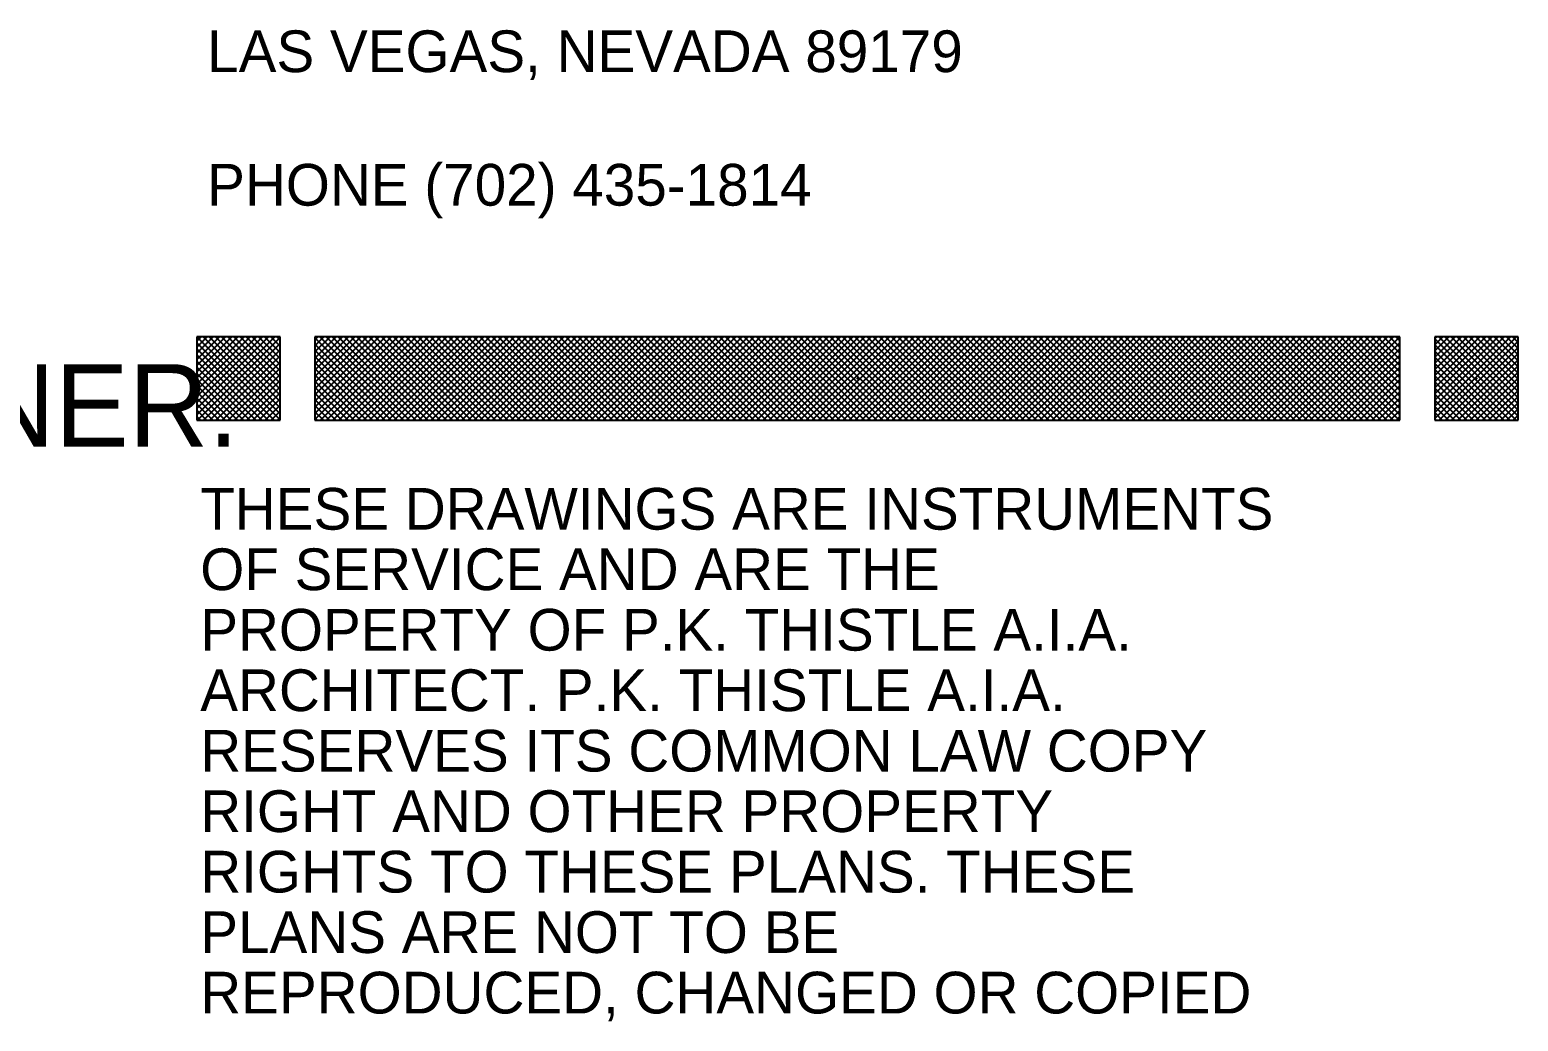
# Model space of a CAD drawing. Extents: x -92740 to -63661, y -15771 to -4391.
# Drawn here: x -82788.8 to -82644.3, y -6009.5 to -5913.3 of the extents above; entities that cross this region are included whole.
import ezdxf
from ezdxf.enums import TextEntityAlignment as Align

# ---------------------------------------------------------------- set-up
doc = ezdxf.new("R2010")
doc.units = 0
doc.header["$MEASUREMENT"] = 0
doc.layers.add('B1NOTES', color=2, linetype='Continuous')
doc.layers.add('ROOMNAME', color=1, linetype='Continuous')
doc.styles.add('DCADTXTSTYLE1', font='AVG_TP')

msp = doc.modelspace()

# ---------------------------------------------------------------- linework, layer by layer
at = {"layer": 'ROOMNAME', "color": 3, "linetype": 'Continuous', "ltscale": 0.379687}
for p, q in [((-82764.45, -5943.07), (-82772.55, -5943.07)), ((-82772.55, -5943.07), (-82772.55, -5951.17)), ((-82772.55, -5943.49), (-82772.13, -5943.07)), ((-82772.55, -5944.09), (-82771.54, -5943.07)), ((-82772.55, -5944.68), (-82770.94, -5943.07)), ((-82772.55, -5945.28), (-82770.34, -5943.07)), ((-82772.55, -5945.88), (-82769.75, -5943.07)), ((-82772.55, -5946.47), (-82769.15, -5943.07)), ((-82772.55, -5947.07), (-82768.55, -5943.07)), ((-82772.55, -5947.67), (-82767.96, -5943.07)), ((-82772.55, -5948.26), (-82767.36, -5943.07)), ((-82772.55, -5948.86), (-82766.76, -5943.07)), ((-82772.55, -5949.46), (-82766.17, -5943.07)), ((-82772.55, -5950.05), (-82765.57, -5943.07)), ((-82772.55, -5950.65), (-82764.97, -5943.07)), ((-82772.55, -5943.65), (-82765.02, -5951.17)), ((-82772.55, -5944.24), (-82765.62, -5951.17)), ((-82772.53, -5943.07), (-82764.45, -5951.15)), ((-82772.48, -5951.17), (-82764.45, -5943.15)), ((-82771.93, -5943.07), (-82764.45, -5950.55)), ((-82771.88, -5951.17), (-82764.45, -5943.74)), ((-82771.33, -5943.07), (-82764.45, -5949.96)), ((-82770.74, -5943.07), (-82764.45, -5949.36)), ((-82770.14, -5943.07), (-82764.45, -5948.76)), ((-82769.54, -5943.07), (-82764.45, -5948.17)), ((-82768.95, -5943.07), (-82764.45, -5947.57)), ((-82768.35, -5943.07), (-82764.45, -5946.97)), ((-82767.75, -5943.07), (-82764.45, -5946.38)), ((-82767.16, -5943.07), (-82764.45, -5945.78)), ((-82766.56, -5943.07), (-82764.45, -5945.18)), ((-82765.96, -5943.07), (-82764.45, -5944.59)), ((-82765.37, -5943.07), (-82764.45, -5943.99)), ((-82764.77, -5943.07), (-82764.45, -5943.39)), ((-82764.45, -5951.17), (-82764.45, -5943.07)), ((-82655.78, -5943.07), (-82761.08, -5943.07)), ((-82761.08, -5943.07), (-82761.08, -5951.17)), ((-82761.08, -5943.35), (-82760.8, -5943.07)), ((-82761.08, -5943.95), (-82760.2, -5943.07)), ((-82761.08, -5944.54), (-82759.6, -5943.07)), ((-82761.08, -5945.14), (-82759.01, -5943.07)), ((-82761.08, -5945.74), (-82758.41, -5943.07)), ((-82761.08, -5946.33), (-82757.81, -5943.07)), ((-82761.08, -5946.93), (-82757.22, -5943.07)), ((-82761.08, -5947.53), (-82756.62, -5943.07)), ((-82761.08, -5948.12), (-82756.02, -5943.07)), ((-82761.08, -5948.72), (-82755.43, -5943.07)), ((-82761.08, -5949.32), (-82754.83, -5943.07)), ((-82761.08, -5949.91), (-82754.23, -5943.07)), ((-82761.08, -5950.51), (-82753.64, -5943.07)), ((-82761.08, -5951.11), (-82753.04, -5943.07)), ((-82761.08, -5943.19), (-82753.09, -5951.17)), ((-82761.08, -5943.79), (-82753.69, -5951.17)), ((-82760.6, -5943.07), (-82752.5, -5951.17)), ((-82760.54, -5951.17), (-82752.44, -5943.07)), ((-82760, -5943.07), (-82751.9, -5951.17)), ((-82759.95, -5951.17), (-82751.85, -5943.07)), ((-82759.4, -5943.07), (-82751.3, -5951.17)), ((-82759.35, -5951.17), (-82751.25, -5943.07)), ((-82758.81, -5943.07), (-82750.71, -5951.17)), ((-82758.75, -5951.17), (-82750.65, -5943.07)), ((-82758.21, -5943.07), (-82750.11, -5951.17)), ((-82758.16, -5951.17), (-82750.06, -5943.07)), ((-82757.61, -5943.07), (-82749.51, -5951.17)), ((-82757.56, -5951.17), (-82749.46, -5943.07)), ((-82757.02, -5943.07), (-82748.92, -5951.17)), ((-82756.96, -5951.17), (-82748.86, -5943.07)), ((-82756.42, -5943.07), (-82748.32, -5951.17)), ((-82756.37, -5951.17), (-82748.27, -5943.07)), ((-82755.82, -5943.07), (-82747.72, -5951.17)), ((-82755.77, -5951.17), (-82747.67, -5943.07)), ((-82755.23, -5943.07), (-82747.13, -5951.17)), ((-82755.17, -5951.17), (-82747.07, -5943.07)), ((-82754.63, -5943.07), (-82746.53, -5951.17)), ((-82754.58, -5951.17), (-82746.48, -5943.07)), ((-82754.03, -5943.07), (-82745.93, -5951.17)), ((-82753.98, -5951.17), (-82745.88, -5943.07)), ((-82753.44, -5943.07), (-82745.34, -5951.17)), ((-82753.38, -5951.17), (-82745.28, -5943.07)), ((-82752.84, -5943.07), (-82744.74, -5951.17)), ((-82752.79, -5951.17), (-82744.69, -5943.07)), ((-82752.24, -5943.07), (-82744.14, -5951.17)), ((-82752.19, -5951.17), (-82744.09, -5943.07)), ((-82751.65, -5943.07), (-82743.55, -5951.17)), ((-82751.59, -5951.17), (-82743.49, -5943.07)), ((-82751.05, -5943.07), (-82742.95, -5951.17)), ((-82751, -5951.17), (-82742.9, -5943.07)), ((-82750.45, -5943.07), (-82742.35, -5951.17)), ((-82750.4, -5951.17), (-82742.3, -5943.07)), ((-82749.86, -5943.07), (-82741.76, -5951.17)), ((-82749.8, -5951.17), (-82741.7, -5943.07)), ((-82749.26, -5943.07), (-82741.16, -5951.17)), ((-82749.21, -5951.17), (-82741.11, -5943.07)), ((-82748.66, -5943.07), (-82740.56, -5951.17)), ((-82748.61, -5951.17), (-82740.51, -5943.07)), ((-82748.07, -5943.07), (-82739.97, -5951.17)), ((-82748.01, -5951.17), (-82739.91, -5943.07)), ((-82747.47, -5943.07), (-82739.37, -5951.17)), ((-82747.42, -5951.17), (-82739.32, -5943.07)), ((-82746.87, -5943.07), (-82738.77, -5951.17)), ((-82746.82, -5951.17), (-82738.72, -5943.07)), ((-82746.28, -5943.07), (-82738.18, -5951.17)), ((-82746.22, -5951.17), (-82738.12, -5943.07)), ((-82745.68, -5943.07), (-82737.58, -5951.17)), ((-82745.63, -5951.17), (-82737.53, -5943.07)), ((-82745.08, -5943.07), (-82736.98, -5951.17)), ((-82745.03, -5951.17), (-82736.93, -5943.07)), ((-82744.49, -5943.07), (-82736.39, -5951.17)), ((-82744.43, -5951.17), (-82736.33, -5943.07)), ((-82743.89, -5943.07), (-82735.79, -5951.17)), ((-82743.84, -5951.17), (-82735.74, -5943.07)), ((-82743.29, -5943.07), (-82735.19, -5951.17)), ((-82743.24, -5951.17), (-82735.14, -5943.07)), ((-82742.7, -5943.07), (-82734.6, -5951.17)), ((-82742.65, -5951.17), (-82734.55, -5943.07)), ((-82742.1, -5943.07), (-82734, -5951.17)), ((-82742.05, -5951.17), (-82733.95, -5943.07)), ((-82741.5, -5943.07), (-82733.4, -5951.17)), ((-82741.45, -5951.17), (-82733.35, -5943.07)), ((-82740.91, -5943.07), (-82732.81, -5951.17)), ((-82740.86, -5951.17), (-82732.76, -5943.07)), ((-82740.31, -5943.07), (-82732.21, -5951.17)), ((-82740.26, -5951.17), (-82732.16, -5943.07)), ((-82739.71, -5943.07), (-82731.61, -5951.17)), ((-82739.66, -5951.17), (-82731.56, -5943.07)), ((-82739.12, -5943.07), (-82731.02, -5951.17)), ((-82739.06, -5951.17), (-82730.97, -5943.07)), ((-82738.52, -5943.07), (-82730.42, -5951.17)), ((-82738.47, -5951.17), (-82730.37, -5943.07)), ((-82737.92, -5943.07), (-82729.82, -5951.17)), ((-82737.87, -5951.17), (-82729.77, -5943.07)), ((-82737.33, -5943.07), (-82729.23, -5951.17)), ((-82737.28, -5951.17), (-82729.18, -5943.07)), ((-82736.73, -5943.07), (-82728.63, -5951.17)), ((-82736.68, -5951.17), (-82728.58, -5943.07)), ((-82736.13, -5943.07), (-82728.03, -5951.17)), ((-82736.08, -5951.17), (-82727.98, -5943.07)), ((-82735.54, -5943.07), (-82727.44, -5951.17)), ((-82735.49, -5951.17), (-82727.39, -5943.07)), ((-82734.94, -5943.07), (-82726.84, -5951.17)), ((-82734.89, -5951.17), (-82726.79, -5943.07)), ((-82734.34, -5943.07), (-82726.24, -5951.17)), ((-82734.29, -5951.17), (-82726.19, -5943.07)), ((-82733.75, -5943.07), (-82725.65, -5951.17)), ((-82733.7, -5951.17), (-82725.6, -5943.07)), ((-82733.15, -5943.07), (-82725.05, -5951.17)), ((-82733.1, -5951.17), (-82725, -5943.07)), ((-82732.55, -5943.07), (-82724.45, -5951.17)), ((-82732.5, -5951.17), (-82724.4, -5943.07)), ((-82731.96, -5943.07), (-82723.86, -5951.17)), ((-82731.91, -5951.17), (-82723.81, -5943.07)), ((-82731.36, -5943.07), (-82723.26, -5951.17)), ((-82731.31, -5951.17), (-82723.21, -5943.07)), ((-82730.76, -5943.07), (-82722.66, -5951.17)), ((-82730.71, -5951.17), (-82722.61, -5943.07)), ((-82730.17, -5943.07), (-82722.07, -5951.17)), ((-82730.12, -5951.17), (-82722.02, -5943.07)), ((-82729.57, -5943.07), (-82721.47, -5951.17)), ((-82729.52, -5951.17), (-82721.42, -5943.07)), ((-82728.97, -5943.07), (-82720.87, -5951.17)), ((-82728.92, -5951.17), (-82720.82, -5943.07)), ((-82728.38, -5943.07), (-82720.28, -5951.17)), ((-82728.33, -5951.17), (-82720.23, -5943.07)), ((-82727.78, -5943.07), (-82719.68, -5951.17)), ((-82727.73, -5951.17), (-82719.63, -5943.07)), ((-82727.18, -5943.07), (-82719.08, -5951.17)), ((-82727.13, -5951.17), (-82719.03, -5943.07)), ((-82726.59, -5943.07), (-82718.49, -5951.17)), ((-82726.54, -5951.17), (-82718.44, -5943.07)), ((-82725.99, -5943.07), (-82717.89, -5951.17)), ((-82725.94, -5951.17), (-82717.84, -5943.07)), ((-82725.39, -5943.07), (-82717.29, -5951.17)), ((-82725.34, -5951.17), (-82717.24, -5943.07)), ((-82724.8, -5943.07), (-82716.7, -5951.17)), ((-82724.75, -5951.17), (-82716.65, -5943.07)), ((-82724.2, -5943.07), (-82716.1, -5951.17)), ((-82724.15, -5951.17), (-82716.05, -5943.07)), ((-82723.6, -5943.07), (-82715.5, -5951.17)), ((-82723.55, -5951.17), (-82715.45, -5943.07)), ((-82723.01, -5943.07), (-82714.91, -5951.17)), ((-82722.96, -5951.17), (-82714.86, -5943.07)), ((-82722.41, -5943.07), (-82714.31, -5951.17)), ((-82722.36, -5951.17), (-82714.26, -5943.07)), ((-82721.82, -5943.07), (-82713.72, -5951.17)), ((-82721.76, -5951.17), (-82713.66, -5943.07)), ((-82721.22, -5943.07), (-82713.12, -5951.17)), ((-82721.17, -5951.17), (-82713.07, -5943.07)), ((-82720.62, -5943.07), (-82712.52, -5951.17)), ((-82720.57, -5951.17), (-82712.47, -5943.07)), ((-82720.02, -5943.07), (-82711.93, -5951.17)), ((-82719.97, -5951.17), (-82711.87, -5943.07)), ((-82719.43, -5943.07), (-82711.33, -5951.17)), ((-82719.38, -5951.17), (-82711.28, -5943.07)), ((-82718.83, -5943.07), (-82710.73, -5951.17)), ((-82718.78, -5951.17), (-82710.68, -5943.07)), ((-82718.23, -5943.07), (-82710.13, -5951.17)), ((-82718.18, -5951.17), (-82710.08, -5943.07)), ((-82717.64, -5943.07), (-82709.54, -5951.17)), ((-82717.59, -5951.17), (-82709.49, -5943.07)), ((-82717.04, -5943.07), (-82708.94, -5951.17)), ((-82716.99, -5951.17), (-82708.89, -5943.07)), ((-82716.45, -5943.07), (-82708.35, -5951.17)), ((-82716.39, -5951.17), (-82708.29, -5943.07)), ((-82715.85, -5943.07), (-82707.75, -5951.17)), ((-82715.8, -5951.17), (-82707.7, -5943.07)), ((-82715.25, -5943.07), (-82707.15, -5951.17)), ((-82715.2, -5951.17), (-82707.1, -5943.07)), ((-82714.66, -5943.07), (-82706.56, -5951.17)), ((-82714.6, -5951.17), (-82706.5, -5943.07)), ((-82714.06, -5943.07), (-82705.96, -5951.17)), ((-82714.01, -5951.17), (-82705.91, -5943.07)), ((-82713.46, -5943.07), (-82705.36, -5951.17)), ((-82713.41, -5951.17), (-82705.31, -5943.07)), ((-82712.87, -5943.07), (-82704.77, -5951.17)), ((-82712.81, -5951.17), (-82704.71, -5943.07)), ((-82712.27, -5943.07), (-82704.17, -5951.17)), ((-82712.22, -5951.17), (-82704.12, -5943.07)), ((-82711.67, -5943.07), (-82703.57, -5951.17)), ((-82711.62, -5951.17), (-82703.52, -5943.07)), ((-82711.08, -5943.07), (-82702.98, -5951.17)), ((-82711.02, -5951.17), (-82702.92, -5943.07)), ((-82710.48, -5943.07), (-82702.38, -5951.17)), ((-82710.43, -5951.17), (-82702.33, -5943.07)), ((-82709.88, -5943.07), (-82701.78, -5951.17)), ((-82709.83, -5951.17), (-82701.73, -5943.07)), ((-82709.29, -5943.07), (-82701.19, -5951.17)), ((-82709.23, -5951.17), (-82701.13, -5943.07)), ((-82708.69, -5943.07), (-82700.59, -5951.17)), ((-82708.64, -5951.17), (-82700.54, -5943.07)), ((-82708.09, -5943.07), (-82699.99, -5951.17)), ((-82708.04, -5951.17), (-82699.94, -5943.07)), ((-82707.5, -5943.07), (-82699.4, -5951.17)), ((-82707.44, -5951.17), (-82699.34, -5943.07)), ((-82706.9, -5943.07), (-82698.8, -5951.17)), ((-82706.85, -5951.17), (-82698.75, -5943.07)), ((-82706.3, -5943.07), (-82698.2, -5951.17)), ((-82706.25, -5951.17), (-82698.15, -5943.07)), ((-82705.71, -5943.07), (-82697.61, -5951.17)), ((-82705.65, -5951.17), (-82697.55, -5943.07)), ((-82705.11, -5943.07), (-82697.01, -5951.17)), ((-82705.06, -5951.17), (-82696.96, -5943.07)), ((-82704.51, -5943.07), (-82696.41, -5951.17)), ((-82704.46, -5951.17), (-82696.36, -5943.07)), ((-82703.92, -5943.07), (-82695.82, -5951.17)), ((-82703.86, -5951.17), (-82695.76, -5943.07)), ((-82703.32, -5943.07), (-82695.22, -5951.17)), ((-82703.27, -5951.17), (-82695.17, -5943.07)), ((-82702.72, -5943.07), (-82694.62, -5951.17)), ((-82702.67, -5951.17), (-82694.57, -5943.07)), ((-82702.13, -5943.07), (-82694.03, -5951.17)), ((-82702.07, -5951.17), (-82693.97, -5943.07)), ((-82701.53, -5943.07), (-82693.43, -5951.17)), ((-82701.48, -5951.17), (-82693.38, -5943.07)), ((-82700.93, -5943.07), (-82692.83, -5951.17)), ((-82700.88, -5951.17), (-82692.78, -5943.07)), ((-82700.34, -5943.07), (-82692.24, -5951.17)), ((-82700.28, -5951.17), (-82692.18, -5943.07)), ((-82699.74, -5943.07), (-82691.64, -5951.17)), ((-82699.69, -5951.17), (-82691.59, -5943.07)), ((-82699.14, -5943.07), (-82691.04, -5951.17)), ((-82699.09, -5951.17), (-82690.99, -5943.07)), ((-82698.55, -5943.07), (-82690.45, -5951.17)), ((-82698.49, -5951.17), (-82690.39, -5943.07)), ((-82697.95, -5943.07), (-82689.85, -5951.17)), ((-82697.9, -5951.17), (-82689.8, -5943.07)), ((-82697.35, -5943.07), (-82689.25, -5951.17)), ((-82697.3, -5951.17), (-82689.2, -5943.07)), ((-82696.76, -5943.07), (-82688.66, -5951.17)), ((-82696.7, -5951.17), (-82688.6, -5943.07)), ((-82696.16, -5943.07), (-82688.06, -5951.17)), ((-82696.11, -5951.17), (-82688.01, -5943.07)), ((-82695.56, -5943.07), (-82687.46, -5951.17)), ((-82695.51, -5951.17), (-82687.41, -5943.07)), ((-82694.97, -5943.07), (-82686.87, -5951.17)), ((-82694.91, -5951.17), (-82686.81, -5943.07)), ((-82694.37, -5943.07), (-82686.27, -5951.17)), ((-82694.32, -5951.17), (-82686.22, -5943.07)), ((-82693.77, -5943.07), (-82685.67, -5951.17)), ((-82693.72, -5951.17), (-82685.62, -5943.07)), ((-82693.18, -5943.07), (-82685.08, -5951.17)), ((-82693.12, -5951.17), (-82685.02, -5943.07)), ((-82692.58, -5943.07), (-82684.48, -5951.17)), ((-82692.53, -5951.17), (-82684.43, -5943.07)), ((-82691.98, -5943.07), (-82683.88, -5951.17)), ((-82691.93, -5951.17), (-82683.83, -5943.07)), ((-82691.39, -5943.07), (-82683.29, -5951.17)), ((-82691.33, -5951.17), (-82683.23, -5943.07)), ((-82690.79, -5943.07), (-82682.69, -5951.17)), ((-82690.74, -5951.17), (-82682.64, -5943.07)), ((-82690.19, -5943.07), (-82682.09, -5951.17)), ((-82690.14, -5951.17), (-82682.04, -5943.07)), ((-82689.6, -5943.07), (-82681.5, -5951.17)), ((-82689.54, -5951.17), (-82681.44, -5943.07)), ((-82689, -5943.07), (-82680.9, -5951.17)), ((-82688.95, -5951.17), (-82680.85, -5943.07)), ((-82688.4, -5943.07), (-82680.3, -5951.17)), ((-82688.35, -5951.17), (-82680.25, -5943.07)), ((-82687.81, -5943.07), (-82679.71, -5951.17)), ((-82687.76, -5951.17), (-82679.66, -5943.07)), ((-82687.21, -5943.07), (-82679.11, -5951.17)), ((-82687.16, -5951.17), (-82679.06, -5943.07)), ((-82686.61, -5943.07), (-82678.51, -5951.17)), ((-82686.56, -5951.17), (-82678.46, -5943.07)), ((-82686.02, -5943.07), (-82677.92, -5951.17)), ((-82685.97, -5951.17), (-82677.87, -5943.07)), ((-82685.42, -5943.07), (-82677.32, -5951.17)), ((-82685.37, -5951.17), (-82677.27, -5943.07)), ((-82684.82, -5943.07), (-82676.72, -5951.17)), ((-82684.77, -5951.17), (-82676.67, -5943.07)), ((-82684.23, -5943.07), (-82676.13, -5951.17)), ((-82684.18, -5951.17), (-82676.08, -5943.07)), ((-82683.63, -5943.07), (-82675.53, -5951.17)), ((-82683.58, -5951.17), (-82675.48, -5943.07)), ((-82683.03, -5943.07), (-82674.93, -5951.17)), ((-82682.98, -5951.17), (-82674.88, -5943.07)), ((-82682.44, -5943.07), (-82674.34, -5951.17)), ((-82682.39, -5951.17), (-82674.29, -5943.07)), ((-82681.84, -5943.07), (-82673.74, -5951.17)), ((-82681.79, -5951.17), (-82673.69, -5943.07)), ((-82681.24, -5943.07), (-82673.14, -5951.17)), ((-82681.19, -5951.17), (-82673.09, -5943.07)), ((-82680.65, -5943.07), (-82672.55, -5951.17)), ((-82680.6, -5951.17), (-82672.5, -5943.07)), ((-82680.05, -5943.07), (-82671.95, -5951.17)), ((-82680, -5951.17), (-82671.9, -5943.07)), ((-82679.45, -5943.07), (-82671.36, -5951.17)), ((-82679.4, -5951.17), (-82671.3, -5943.07)), ((-82678.86, -5943.07), (-82670.76, -5951.17)), ((-82678.81, -5951.17), (-82670.71, -5943.07)), ((-82678.26, -5943.07), (-82670.16, -5951.17)), ((-82678.21, -5951.17), (-82670.11, -5943.07)), ((-82677.66, -5943.07), (-82669.57, -5951.17)), ((-82677.61, -5951.17), (-82669.51, -5943.07)), ((-82677.07, -5943.07), (-82668.97, -5951.17)), ((-82677.02, -5951.17), (-82668.92, -5943.07)), ((-82676.47, -5943.07), (-82668.37, -5951.17)), ((-82676.42, -5951.17), (-82668.32, -5943.07)), ((-82675.88, -5943.07), (-82667.78, -5951.17)), ((-82675.82, -5951.17), (-82667.72, -5943.07)), ((-82675.28, -5943.07), (-82667.18, -5951.17)), ((-82675.23, -5951.17), (-82667.13, -5943.07)), ((-82674.68, -5943.07), (-82666.58, -5951.17)), ((-82674.63, -5951.17), (-82666.53, -5943.07)), ((-82674.09, -5943.07), (-82665.99, -5951.17)), ((-82674.03, -5951.17), (-82665.93, -5943.07)), ((-82673.49, -5943.07), (-82665.39, -5951.17)), ((-82673.44, -5951.17), (-82665.34, -5943.07)), ((-82672.89, -5943.07), (-82664.79, -5951.17)), ((-82672.84, -5951.17), (-82664.74, -5943.07)), ((-82672.3, -5943.07), (-82664.2, -5951.17)), ((-82672.24, -5951.17), (-82664.14, -5943.07)), ((-82671.7, -5943.07), (-82663.6, -5951.17)), ((-82671.65, -5951.17), (-82663.55, -5943.07)), ((-82671.1, -5943.07), (-82663, -5951.17)), ((-82671.05, -5951.17), (-82662.95, -5943.07)), ((-82670.51, -5943.07), (-82662.41, -5951.17)), ((-82670.45, -5951.17), (-82662.35, -5943.07)), ((-82669.91, -5943.07), (-82661.81, -5951.17)), ((-82669.86, -5951.17), (-82661.76, -5943.07)), ((-82669.31, -5943.07), (-82661.21, -5951.17)), ((-82669.26, -5951.17), (-82661.16, -5943.07)), ((-82668.72, -5943.07), (-82660.62, -5951.17)), ((-82668.66, -5951.17), (-82660.56, -5943.07)), ((-82668.12, -5943.07), (-82660.02, -5951.17)), ((-82668.07, -5951.17), (-82659.97, -5943.07)), ((-82667.52, -5943.07), (-82659.42, -5951.17)), ((-82667.47, -5951.17), (-82659.37, -5943.07)), ((-82666.93, -5943.07), (-82658.83, -5951.17)), ((-82666.87, -5951.17), (-82658.77, -5943.07)), ((-82666.33, -5943.07), (-82658.23, -5951.17)), ((-82666.28, -5951.17), (-82658.18, -5943.07)), ((-82665.73, -5943.07), (-82657.63, -5951.17)), ((-82665.68, -5951.17), (-82657.58, -5943.07)), ((-82665.14, -5943.07), (-82657.04, -5951.17)), ((-82665.08, -5951.17), (-82656.98, -5943.07)), ((-82664.54, -5943.07), (-82656.44, -5951.17)), ((-82664.49, -5951.17), (-82656.39, -5943.07)), ((-82663.94, -5943.07), (-82655.84, -5951.17)), ((-82663.89, -5951.17), (-82655.79, -5943.07)), ((-82663.35, -5943.07), (-82655.78, -5950.64)), ((-82663.29, -5951.17), (-82655.78, -5943.65)), ((-82662.75, -5943.07), (-82655.78, -5950.05)), ((-82662.7, -5951.17), (-82655.78, -5944.25)), ((-82662.15, -5943.07), (-82655.78, -5949.45)), ((-82661.56, -5943.07), (-82655.78, -5948.85)), ((-82660.96, -5943.07), (-82655.78, -5948.26)), ((-82660.36, -5943.07), (-82655.78, -5947.66)), ((-82659.77, -5943.07), (-82655.78, -5947.06)), ((-82659.17, -5943.07), (-82655.78, -5946.47)), ((-82658.57, -5943.07), (-82655.78, -5945.87)), ((-82657.98, -5943.07), (-82655.78, -5945.27)), ((-82657.38, -5943.07), (-82655.78, -5944.68)), ((-82656.78, -5943.07), (-82655.78, -5944.08)), ((-82656.19, -5943.07), (-82655.78, -5943.48)), ((-82655.78, -5951.17), (-82655.78, -5943.07)), ((-82644.3, -5943.07), (-82652.4, -5943.07)), ((-82652.4, -5943.07), (-82652.4, -5951.17)), ((-82652.4, -5943.26), (-82652.21, -5943.07)), ((-82652.4, -5943.86), (-82651.62, -5943.07)), ((-82652.4, -5944.45), (-82651.02, -5943.07)), ((-82652.4, -5945.05), (-82650.42, -5943.07)), ((-82652.4, -5945.65), (-82649.82, -5943.07)), ((-82652.4, -5946.24), (-82649.23, -5943.07)), ((-82652.4, -5946.84), (-82648.63, -5943.07)), ((-82652.4, -5947.44), (-82648.04, -5943.07)), ((-82652.4, -5948.03), (-82647.44, -5943.07)), ((-82652.4, -5948.63), (-82646.84, -5943.07)), ((-82652.4, -5949.23), (-82646.25, -5943.07)), ((-82652.4, -5949.82), (-82645.65, -5943.07)), ((-82652.4, -5950.42), (-82645.05, -5943.07)), ((-82652.4, -5951.02), (-82644.46, -5943.07)), ((-82652.4, -5943.28), (-82644.51, -5951.17)), ((-82652.4, -5943.87), (-82645.1, -5951.17)), ((-82652.01, -5943.07), (-82644.3, -5950.78)), ((-82651.96, -5951.17), (-82644.3, -5943.51)), ((-82651.41, -5943.07), (-82644.3, -5950.19)), ((-82651.36, -5951.17), (-82644.3, -5944.11)), ((-82650.82, -5943.07), (-82644.3, -5949.59)), ((-82650.22, -5943.07), (-82644.3, -5948.99)), ((-82649.62, -5943.07), (-82644.3, -5948.4)), ((-82649.03, -5943.07), (-82644.3, -5947.8)), ((-82648.43, -5943.07), (-82644.3, -5947.2)), ((-82647.83, -5943.07), (-82644.3, -5946.61)), ((-82647.24, -5943.07), (-82644.3, -5946.01)), ((-82646.64, -5943.07), (-82644.3, -5945.41)), ((-82646.04, -5943.07), (-82644.3, -5944.82)), ((-82645.45, -5943.07), (-82644.3, -5944.22)), ((-82644.85, -5943.07), (-82644.3, -5943.62)), ((-82644.3, -5951.17), (-82644.3, -5943.07)), ((-82772.55, -5944.84), (-82766.22, -5951.17)), ((-82772.55, -5945.44), (-82766.81, -5951.17)), ((-82771.28, -5951.17), (-82764.45, -5944.34)), ((-82770.69, -5951.17), (-82764.45, -5944.94)), ((-82770.09, -5951.17), (-82764.45, -5945.53)), ((-82761.08, -5944.38), (-82754.29, -5951.17)), ((-82761.08, -5944.98), (-82754.88, -5951.17)), ((-82761.08, -5945.58), (-82755.48, -5951.17)), ((-82662.1, -5951.17), (-82655.78, -5944.85)), ((-82661.5, -5951.17), (-82655.78, -5945.44)), ((-82652.4, -5944.47), (-82645.7, -5951.17)), ((-82652.4, -5945.07), (-82646.3, -5951.17)), ((-82652.4, -5945.66), (-82646.89, -5951.17)), ((-82650.77, -5951.17), (-82644.3, -5944.71)), ((-82650.17, -5951.17), (-82644.3, -5945.3)), ((-82772.55, -5946.03), (-82767.41, -5951.17)), ((-82772.55, -5946.63), (-82768.01, -5951.17)), ((-82769.49, -5951.17), (-82764.45, -5946.13)), ((-82768.9, -5951.17), (-82764.45, -5946.73)), ((-82761.08, -5946.17), (-82756.08, -5951.17)), ((-82761.08, -5946.77), (-82756.67, -5951.17)), ((-82660.91, -5951.17), (-82655.78, -5946.04)), ((-82660.31, -5951.17), (-82655.78, -5946.64)), ((-82652.4, -5946.26), (-82647.49, -5951.17)), ((-82652.4, -5946.86), (-82648.09, -5951.17)), ((-82649.57, -5951.17), (-82644.3, -5945.9)), ((-82648.98, -5951.17), (-82644.3, -5946.5)), ((-82648.38, -5951.17), (-82644.3, -5947.09)), ((-82772.55, -5947.23), (-82768.6, -5951.17)), ((-82772.55, -5947.82), (-82769.2, -5951.17)), ((-82772.55, -5948.42), (-82769.8, -5951.17)), ((-82768.3, -5951.17), (-82764.45, -5947.32)), ((-82767.7, -5951.17), (-82764.45, -5947.92)), ((-82767.11, -5951.17), (-82764.45, -5948.52)), ((-82761.08, -5947.37), (-82757.27, -5951.17)), ((-82761.08, -5947.96), (-82757.87, -5951.17)), ((-82761.08, -5948.56), (-82758.46, -5951.17)), ((-82659.71, -5951.17), (-82655.78, -5947.23)), ((-82659.12, -5951.17), (-82655.78, -5947.83)), ((-82658.52, -5951.17), (-82655.78, -5948.43)), ((-82652.4, -5947.45), (-82648.68, -5951.17)), ((-82652.4, -5948.05), (-82649.28, -5951.17)), ((-82647.78, -5951.17), (-82644.3, -5947.69)), ((-82647.19, -5951.17), (-82644.3, -5948.29)), ((-82772.55, -5949.02), (-82770.39, -5951.17)), ((-82772.55, -5949.61), (-82770.99, -5951.17)), ((-82766.51, -5951.17), (-82764.45, -5949.11)), ((-82765.91, -5951.17), (-82764.45, -5949.71)), ((-82761.08, -5949.16), (-82759.06, -5951.17)), ((-82761.08, -5949.75), (-82759.65, -5951.17)), ((-82657.92, -5951.17), (-82655.78, -5949.02)), ((-82657.33, -5951.17), (-82655.78, -5949.62)), ((-82652.4, -5948.65), (-82649.88, -5951.17)), ((-82652.4, -5949.24), (-82650.47, -5951.17)), ((-82652.4, -5949.84), (-82651.07, -5951.17)), ((-82646.59, -5951.17), (-82644.3, -5948.88)), ((-82645.99, -5951.17), (-82644.3, -5949.48)), ((-82772.55, -5950.21), (-82771.59, -5951.17)), ((-82772.55, -5950.81), (-82772.18, -5951.17)), ((-82772.55, -5951.17), (-82764.45, -5951.17)), ((-82765.32, -5951.17), (-82764.45, -5950.31)), ((-82764.72, -5951.17), (-82764.45, -5950.9)), ((-82761.08, -5950.35), (-82760.25, -5951.17)), ((-82761.08, -5950.94), (-82760.85, -5951.17)), ((-82761.08, -5951.17), (-82655.78, -5951.17)), ((-82656.73, -5951.17), (-82655.78, -5950.22)), ((-82656.13, -5951.17), (-82655.78, -5950.81)), ((-82652.4, -5950.44), (-82651.67, -5951.17)), ((-82652.4, -5951.03), (-82652.26, -5951.17)), ((-82652.4, -5951.17), (-82644.3, -5951.17)), ((-82645.4, -5951.17), (-82644.3, -5950.08)), ((-82644.8, -5951.17), (-82644.3, -5950.67))]:
    msp.add_line(p, q, dxfattribs=at)
for p in [(-82768.5, -5947.12), (-82708.43, -5947.12), (-82648.35, -5947.12)]:
    msp.add_point(p, dxfattribs=at)

# ---------------------------------------------------------------- texts
at = {"layer": 'B1NOTES', "color": 3, "linetype": 'Continuous', "ltscale": 12, "style": 'DCADTXTSTYLE1'}
msp.add_text('NEW WARMING DRAWERS AS SELECTED BY OWNER.', height=8, dxfattribs=at).set_placement((-83047.82, -5956.14), align=Align.BOTTOM_LEFT)
at = {"layer": 'ROOMNAME', "color": 2, "linetype": 'Continuous', "ltscale": 1.51875, "style": 'DCADTXTSTYLE1', "width": 1.015}
for s, p in [('LAS VEGAS, NEVADA 89179', (-82771.54, -5917.39)), ('PHONE (702) 435-1814', (-82771.54, -5930.35)), ('THESE DRAWINGS ARE INSTRUMENTS', (-82772.21, -5961.8)), ('OF SERVICE AND ARE THE', (-82772.21, -5967.67)), ('PROPERTY OF P.K. THISTLE A.I.A.', (-82772.21, -5973.54)), ('ARCHITECT. P.K. THISTLE A.I.A.', (-82772.21, -5979.41)), ('RESERVES ITS COMMON LAW COPY', (-82772.21, -5985.28)), ('RIGHT AND OTHER PROPERTY', (-82772.21, -5991.15)), ('RIGHTS TO THESE PLANS. THESE', (-82772.21, -5997.02)), ('PLANS ARE NOT TO BE', (-82772.21, -6002.89)), ('REPRODUCED, CHANGED OR COPIED', (-82772.21, -6008.76))]:
    msp.add_text(s, height=4.05, dxfattribs=at).set_placement(p)

doc.saveas('drawing.dxf')
